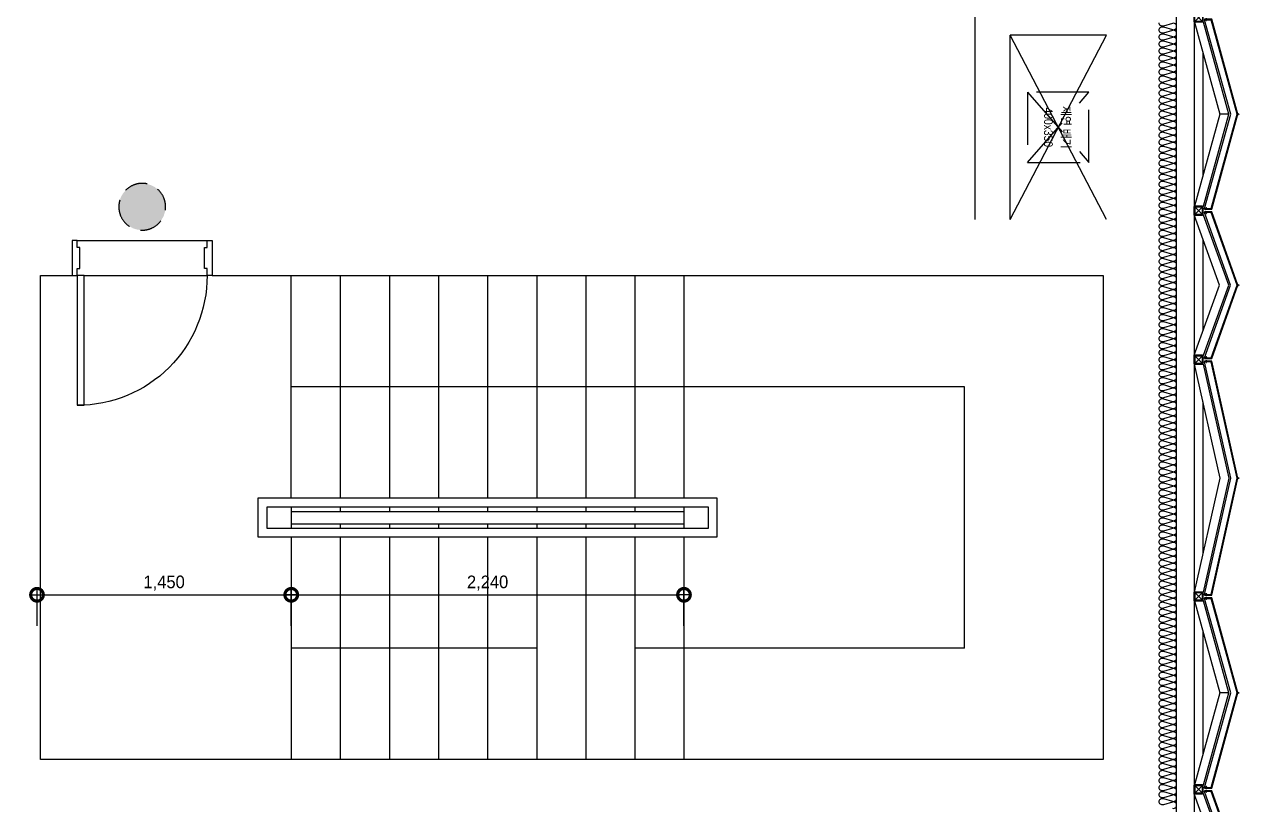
# Model space of a CAD drawing. Header units: millimetres. Extents: x 49154 to 181784, y 28275 to 149577.
# Drawn here: x 170881 to 177808, y 112268 to 116718 of the extents above; entities that cross this region are included whole.
import ezdxf
from ezdxf.enums import TextEntityAlignment as Align

# ---------------------------------------------------------------- set-up
doc = ezdxf.new("R2010")
doc.units = ezdxf.units.MM
doc.header["$LTSCALE"] = 300
for name, pattern in [('ghid', [3, 2, -1]), ('H1', [1.5, 1, -0.5]), ('HID', [2.8, 1.8, -1])]:
    doc.linetypes.add(name, pattern=pattern)
for name, color, linetype in [('6FIN', 6, 'Continuous'), ('A-CORE-STR', 9, 'Continuous'), ('A-CORE-난간', 8, 'Continuous'), ('A-DIM', 7, 'Continuous'), ('A-DOOR', 4, 'Continuous'), ('A-ETC-소방', 8, 'H1'), ('A-FIN', 6, 'Continuous'), ('A-OPEN-HID', 1, 'H1'), ('A-SYM', 7, 'Continuous'), ('A-WALL-D', 7, 'Continuous'), ('A-갑종방화문', 7, 'Continuous'), ('A-방화문표기', 6, 'ghid'), ('A-하지철물', 55, 'Continuous'), ('alucobond', 4, 'Continuous'), ('ISL', 251, 'Continuous'), ('mold', 4, 'Continuous'), ('SHEET', 6, 'Continuous')]:
    doc.layers.add(name, color=color, linetype=linetype)
doc.layers.add('NOPLOT-DIM', color=191, linetype='Continuous', plot=False)
doc.styles.add('Gdim', font='')
doc.styles.get('Gdim').set_extended_font_data('Dotum')
doc.dimstyles.new('Gdim30(INT)', dxfattribs={"dimscale": 24, "dimtxt": 3, "dimasz": 1, "dimexe": 1.5, "dimexo": 2, "dimgap": 1, "dimtad": 1, "dimdec": 0, "dimzin": 0, "dimdsep": 46, "dimlunit": 6, "dimtxsty": 'Gdim', "dimblk": 'ToneDOT', "dimcen": 1.5, "dimdle": 1.5, "dimclrd": 1, "dimclre": 1, "dimclrt": 256, "dimadec": 1, "dimazin": 0, "dimtfac": 1, "dimtdec": 0, "dimtix": 1, "dimtmove": 2, "dimatfit": 3, "dimldrblk": 'DOT', "dimfxl": 1, "dimtolj": 1, "dimtzin": 0, "dimlwd": -1, "dimlwe": -1, "dimarcsym": 0})

# ---------------------------------------------------------------- blocks, each defined once
blk = doc.blocks.new('EX-1100')
at = {"layer": '6FIN', "elevation": 0}
for points in [[(3.2, 204.1), (46.8, 204.1, 0.414214), (50, 207.3), (50, 250.9, 0.414214), (46.8, 254.1), (3.2, 254.1, 0.414214), (0, 250.9), (0, 207.3, 0.414214)], [(1146.8, 204.1), (1103.2, 204.1, -0.414214), (1100, 207.3), (1100, 250.9, -0.414214), (1103.2, 254.1), (1146.8, 254.1, -0.414214), (1150, 250.9), (1150, 207.3, -0.414214)]]:
    blk.add_lwpolyline(points, format="xyb", close=True, dxfattribs=at)
at = {"layer": 'A-하지철물'}
for p, q in [((1100, 254.1), (50, 254.1)), ((923.1, 204.1), (226.9, 204.1)), ((575, 55.9), (575, 107.8))]:
    blk.add_line(p, q, dxfattribs=at)
at = {"layer": 'A-하지철물', "elevation": 0}
blk.add_lwpolyline([(1100, 201.1), (1100, 253), (575, 107.8), (50, 253), (50, 201.1), (575, 55.9)], close=True, dxfattribs=at)
at = {"layer": 'A-하지철물'}
blk.add_circle((575, 4.1), 4.07, dxfattribs=at)
at = {"layer": 'alucobond', "color": 251, "linetype": 'HID', "ltscale": 10}
for p, q in [((30.2, 185.1), (41.5, 185.1)), ((31.5, 182.4), (31.5, 187.8)), ((31.5, 186.6), (39.5, 186.6)), ((31.5, 183.6), (39.5, 183.6)), ((32, 189.3), (32.5, 189.3)), ((32, 180.9), (32.5, 180.9)), ((32.5, 180.9), (32.5, 189.3)), ((38, 182.7), (38, 187.4)), ((39.5, 182.7), (39.5, 187.4)), ((1119.8, 185.1), (1108.5, 185.1)), ((1110.5, 182.7), (1110.5, 187.4)), ((1118.5, 186.6), (1110.5, 186.6)), ((1118.5, 183.6), (1110.5, 183.6)), ((1112, 182.7), (1112, 187.4)), ((1117.5, 180.9), (1117.5, 189.3)), ((1118, 189.3), (1117.5, 189.3)), ((1118, 180.9), (1117.5, 180.9)), ((1118.5, 182.4), (1118.5, 187.8))]:
    blk.add_line(p, q, dxfattribs=at)
at = {"layer": 'alucobond'}
for p, q in [((32.5, 195.1), (36.5, 195.1)), ((1117.5, 195.1), (1113.5, 195.1))]:
    blk.add_line(p, q, dxfattribs=at)
at = {"layer": 'alucobond', "color": 251, "linetype": 'HID', "ltscale": 10, "elevation": 0}
for points in [[(32, 189.3), (31.5, 187.8)], [(32, 180.9), (31.5, 182.4)], [(36.5, 194.5), (575, 45.6), (1113.5, 194.5)], [(1118, 189.3), (1118.5, 187.8)], [(1118, 180.9), (1118.5, 182.4)]]:
    blk.add_lwpolyline(points, dxfattribs=at)
at = {"layer": 'alucobond', "elevation": 0}
for points in [[(32.5, 195.1), (32.5, 154.1), (575, 4.1), (1117.5, 154.1), (1117.5, 195.1)], [(36.5, 195.1), (36.5, 157.1), (575, 8.2), (1113.5, 157.1), (1113.5, 195.1)], [(1113.5, 195.1), (1113.5, 157.2)]]:
    blk.add_lwpolyline(points, dxfattribs=at)
at = {"layer": 'alucobond', "color": 251, "linetype": 'HID', "ltscale": 10, "elevation": 0}
for points in [[(39.5, 186.6, -0.666667), (39.5, 183.6, -1.5)], [(1110.5, 186.6, 0.666667), (1110.5, 183.6, 1.5)]]:
    blk.add_lwpolyline(points, format="xyb", dxfattribs=at)
at = {"layer": 'alucobond', "color": 251, "linetype": 'HID', "ltscale": 10}
for centre, start, end in [((38.7, 187.4), 0, 180), ((38.7, 182.7), 180, 0), ((1111.3, 187.4), 0, 180), ((1111.3, 182.7), 180, 0)]:
    blk.add_arc(centre, 0.75, start, end, dxfattribs=at)
at = {"layer": 'mold', "color": 4, "elevation": 0}
for points in [[(25, 204.1), (25, 202.6)], [(1125, 204.1), (1125, 202.6)]]:
    blk.add_lwpolyline(points, dxfattribs=at)
at = {"layer": 'SHEET', "color": 8}
for p, q in [((46.8, 250.9), (3.2, 207.3)), ((3.2, 250.9), (46.8, 207.3)), ((1103.2, 250.9), (1146.8, 207.3)), ((1146.8, 250.9), (1103.2, 207.3))]:
    blk.add_line(p, q, dxfattribs=at)
at = {"layer": 'SHEET', "color": 8, "elevation": 0}
for points in [[(3.2, 207.3), (46.8, 207.3), (46.8, 250.9), (3.2, 250.9)], [(1146.8, 207.3), (1103.2, 207.3), (1103.2, 250.9), (1146.8, 250.9)]]:
    blk.add_lwpolyline(points, close=True, dxfattribs=at)
blk = doc.blocks.new('EX-850-1')
at = {"layer": '6FIN', "elevation": 0}
for points in [[(3.2, 204.1), (46.8, 204.1, 0.414214), (50, 207.3), (50, 250.9, 0.414214), (46.8, 254.1), (3.2, 254.1, 0.414214), (0, 250.9), (0, 207.3, 0.414214)], [(896.8, 204.1), (853.2, 204.1, -0.414214), (850, 207.3), (850, 250.9, -0.414214), (853.2, 254.1), (896.8, 254.1, -0.414214), (900, 250.9), (900, 207.3, -0.414214)]]:
    blk.add_lwpolyline(points, format="xyb", close=True, dxfattribs=at)
at = {"layer": 'A-하지철물'}
for p, q in [((850, 254.1), (50, 254.1)), ((710.9, 204.1), (189.1, 204.1))]:
    blk.add_line(p, q, dxfattribs=at)
at = {"layer": 'A-하지철물', "elevation": 0}
for points in [[(49.9, 254.1), (450, 110.3), (850.1, 254.1)], [(50, 204.1), (50, 200.9), (450, 57.2), (850, 200.9), (850, 204.1)]]:
    blk.add_lwpolyline(points, dxfattribs=at)
at = {"layer": 'A-하지철물'}
blk.add_circle((450, 4.1), 4.07, dxfattribs=at)
at = {"layer": 'alucobond', "color": 251, "linetype": 'HID', "ltscale": 10}
for p, q in [((30.2, 185.1), (41.5, 185.1)), ((31.5, 182.4), (31.5, 187.8)), ((31.5, 186.6), (39.5, 186.6)), ((31.5, 183.6), (39.5, 183.6)), ((32, 189.3), (32.5, 189.3)), ((32, 180.9), (32.5, 180.9)), ((32.5, 180.9), (32.5, 189.3)), ((38, 182.7), (38, 187.4)), ((39.5, 182.7), (39.5, 187.4)), ((869.8, 185.1), (858.5, 185.1)), ((860.5, 182.7), (860.5, 187.4)), ((868.5, 186.6), (860.5, 186.6)), ((868.5, 183.6), (860.5, 183.6)), ((862, 182.7), (862, 187.4)), ((867.5, 180.9), (867.5, 189.3)), ((868, 189.3), (867.5, 189.3)), ((868, 180.9), (867.5, 180.9)), ((868.5, 182.4), (868.5, 187.8))]:
    blk.add_line(p, q, dxfattribs=at)
at = {"layer": 'alucobond'}
for p, q in [((32.5, 195.1), (36.5, 195.1)), ((867.5, 195.1), (863.5, 195.1))]:
    blk.add_line(p, q, dxfattribs=at)
at = {"layer": 'alucobond', "color": 251, "linetype": 'HID', "ltscale": 10}
for points in [[(32, 189.3), (31.5, 187.8)], [(32, 180.9), (31.5, 182.4)], [(868, 189.3), (868.5, 187.8)], [(868, 180.9), (868.5, 182.4)]]:
    blk.add_lwpolyline(points, dxfattribs=at)
at = {"layer": 'alucobond', "elevation": 0}
for points in [[(32.5, 195.1), (32.5, 154.1), (450, 4.1), (867.5, 154.1), (867.5, 195.1)], [(36.5, 195.1), (36.5, 156.9), (450, 8.3), (863.5, 156.9), (863.5, 195.1)]]:
    blk.add_lwpolyline(points, dxfattribs=at)
at = {"layer": 'alucobond', "color": 251, "linetype": 'HID', "ltscale": 10, "elevation": 0}
blk.add_lwpolyline([(36.5, 195.1), (450, 46.6), (863.5, 195.1)], dxfattribs=at)
at = {"layer": 'alucobond', "color": 251, "linetype": 'HID', "ltscale": 10}
for points in [[(39.5, 186.6, -0.666667), (39.5, 183.6, -1.5)], [(860.5, 186.6, 0.666667), (860.5, 183.6, 1.5)]]:
    blk.add_lwpolyline(points, format="xyb", dxfattribs=at)
for centre, start, end in [((38.7, 187.4), 0, 180), ((38.7, 182.7), 180, 0), ((861.3, 187.4), 0, 180), ((861.3, 182.7), 180, 0)]:
    blk.add_arc(centre, 0.75, start, end, dxfattribs=at)
at = {"layer": 'mold', "color": 4}
for points in [[(25, 204.1), (25, 202.6)], [(875, 204.1), (875, 202.6)]]:
    blk.add_lwpolyline(points, dxfattribs=at)
at = {"layer": 'SHEET', "color": 8}
for p, q in [((46.8, 250.9), (3.2, 207.3)), ((3.2, 250.9), (46.8, 207.3)), ((853.2, 250.9), (896.8, 207.3)), ((896.8, 250.9), (853.2, 207.3))]:
    blk.add_line(p, q, dxfattribs=at)
at = {"layer": 'SHEET', "color": 8, "elevation": 0}
for points in [[(3.2, 207.3), (46.8, 207.3), (46.8, 250.9), (3.2, 250.9)], [(896.8, 207.3), (853.2, 207.3), (853.2, 250.9), (896.8, 250.9)]]:
    blk.add_lwpolyline(points, close=True, dxfattribs=at)
blk = doc.blocks.new('EX-1350')
at = {"layer": '6FIN', "elevation": 0}
for points in [[(3.2, 204.1), (46.8, 204.1, 0.414214), (50, 207.3), (50, 250.9, 0.414214), (46.8, 254.1), (3.2, 254.1, 0.414214), (0, 250.9), (0, 207.3, 0.414214)], [(1396.8, 204.1), (1353.2, 204.1, -0.414214), (1350, 207.3), (1350, 250.9, -0.414214), (1353.2, 254.1), (1396.8, 254.1, -0.414214), (1400, 250.9), (1400, 207.3, -0.414214)]]:
    blk.add_lwpolyline(points, format="xyb", close=True, dxfattribs=at)
at = {"layer": 'A-하지철물'}
for p, q in [((1350, 254.1), (50, 254.1)), ((1133.9, 204.1), (266.1, 204.1))]:
    blk.add_line(p, q, dxfattribs=at)
at = {"layer": 'A-하지철물', "elevation": 0}
for points in [[(49.7, 252.7), (700, 106.6), (1350.3, 252.7)], [(50, 254.1), (50, 201.4), (700, 55.3), (1350, 201.4), (1350, 254.1)]]:
    blk.add_lwpolyline(points, dxfattribs=at)
at = {"layer": 'A-하지철물'}
blk.add_circle((700, 4.1), 4.07, dxfattribs=at)
at = {"layer": 'alucobond', "color": 251, "linetype": 'HID', "ltscale": 10}
for p, q in [((30.2, 185.1), (41.5, 185.1)), ((31.5, 182.4), (31.5, 187.8)), ((31.5, 186.6), (39.5, 186.6)), ((31.5, 183.6), (39.5, 183.6)), ((32, 189.3), (32.5, 189.3)), ((32, 180.9), (32.5, 180.9)), ((32.5, 180.9), (32.5, 189.3)), ((38, 182.7), (38, 187.4)), ((39.5, 182.7), (39.5, 187.4)), ((1369.8, 185.1), (1358.5, 185.1)), ((1360.5, 182.7), (1360.5, 187.4)), ((1368.5, 186.6), (1360.5, 186.6)), ((1368.5, 183.6), (1360.5, 183.6)), ((1362, 182.7), (1362, 187.4)), ((1367.5, 180.9), (1367.5, 189.3)), ((1368, 189.3), (1367.5, 189.3)), ((1368, 180.9), (1367.5, 180.9)), ((1368.5, 182.4), (1368.5, 187.8))]:
    blk.add_line(p, q, dxfattribs=at)
at = {"layer": 'alucobond'}
for p, q in [((32.5, 195.1), (36.5, 195.1)), ((1367.5, 195.1), (1363.5, 195.1))]:
    blk.add_line(p, q, dxfattribs=at)
at = {"layer": 'alucobond', "color": 251, "linetype": 'HID', "ltscale": 10, "elevation": 0}
for points in [[(32, 189.3), (31.5, 187.8)], [(32, 180.9), (31.5, 182.4)], [(36.5, 194.2), (700, 45.1), (1363.5, 194.2)], [(1368, 189.3), (1368.5, 187.8)], [(1368, 180.9), (1368.5, 182.4)]]:
    blk.add_lwpolyline(points, dxfattribs=at)
at = {"layer": 'alucobond', "elevation": 0}
for points in [[(32.5, 195.1), (32.5, 154.1), (700, 4.1), (1367.5, 154.1), (1367.5, 195.1)], [(36.5, 195.1), (36.5, 157.3), (700, 8.2), (1363.5, 157.3), (1363.5, 195.1)]]:
    blk.add_lwpolyline(points, dxfattribs=at)
at = {"layer": 'alucobond', "color": 251, "linetype": 'HID', "ltscale": 10, "elevation": 0}
for points in [[(39.5, 186.6, -0.666667), (39.5, 183.6, -1.5)], [(1360.5, 186.6, 0.666667), (1360.5, 183.6, 1.5)]]:
    blk.add_lwpolyline(points, format="xyb", dxfattribs=at)
at = {"layer": 'alucobond', "color": 251, "linetype": 'HID', "ltscale": 10}
for centre, start, end in [((38.7, 187.4), 0, 180), ((38.7, 182.7), 180, 0), ((1361.3, 187.4), 0, 180), ((1361.3, 182.7), 180, 0)]:
    blk.add_arc(centre, 0.75, start, end, dxfattribs=at)
at = {"layer": 'mold', "color": 4, "elevation": 0}
for points in [[(25, 204.1), (25, 202.6)], [(1375, 204.1), (1375, 202.6)]]:
    blk.add_lwpolyline(points, dxfattribs=at)
at = {"layer": 'SHEET', "color": 8}
for p, q in [((46.8, 250.9), (3.2, 207.3)), ((3.2, 250.9), (46.8, 207.3)), ((1353.2, 250.9), (1396.8, 207.3)), ((1396.8, 250.9), (1353.2, 207.3))]:
    blk.add_line(p, q, dxfattribs=at)
at = {"layer": 'SHEET', "color": 8, "elevation": 0}
for points in [[(3.2, 207.3), (46.8, 207.3), (46.8, 250.9), (3.2, 250.9)], [(1396.8, 207.3), (1353.2, 207.3), (1353.2, 250.9), (1396.8, 250.9)]]:
    blk.add_lwpolyline(points, close=True, dxfattribs=at)
blk = doc.blocks.new('ToneDOT')
at = {"layer": 'A-DIM', "color": 1, "linetype": 'ByBlock'}
blk.add_line((1.5, 0), (-1.5, 0), dxfattribs=at)
at = {"layer": 'A-DIM', "color": 1, "linetype": 'ByBlock', "const_width": 3}
blk.add_lwpolyline([(0.375, 0, 1), (-0.375, 0, 1)], format="xyb", close=True, dxfattribs=at)
blk = doc.blocks.new('*D178')
at = {"layer": 'Defpoints', "color": 0, "transparency": 16777216}
for p in [(172403.6, 113464.4), (170953.6, 113240), (172403.6, 113240)]:
    blk.add_point(p, dxfattribs=at)
at = {"layer": 'NOPLOT-DIM', "color": 1, "transparency": 16777216}
for p, q in [((170953.6, 113288), (170953.6, 113500.4)), ((170977.6, 113464.4), (172379.6, 113464.4)), ((172403.6, 113288), (172403.6, 113500.4))]:
    blk.add_line(p, q, dxfattribs=at)
at = {"layer": 'NOPLOT-DIM', "color": 1, "transparency": 16777216, "xscale": 24, "yscale": 24, "zscale": 24, "rotation": 180}
blk.add_blockref('ToneDOT', (170953.6, 113464.4), dxfattribs=at)
at = {"layer": 'NOPLOT-DIM', "color": 1, "transparency": 16777216, "xscale": 24, "yscale": 24, "zscale": 24}
blk.add_blockref('ToneDOT', (172403.6, 113464.4), dxfattribs=at)
at = {"layer": 'NOPLOT-DIM', "transparency": 16777216, "insert": (171678.6, 113531.4), "char_height": 72, "attachment_point": 5, "style": 'Gdim'}
blk.add_mtext('\\A1;1,450', dxfattribs=at)
blk = doc.blocks.new('_Dot')
at = {"color": 0, "linetype": 'ByBlock', "lineweight": -2}
blk.add_line((-0.5, 0), (-1, 0), dxfattribs=at)
at = {"color": 0, "linetype": 'ByBlock', "const_width": 0.5}
blk.add_lwpolyline([(-0.25, 0, 1), (0.25, 0, 1)], format="xyb", close=True, dxfattribs=at)
blk = doc.blocks.new('*D175')
at = {"layer": 'Defpoints', "color": 0, "transparency": 16777216}
for p in [(174643.6, 113464.4), (172403.6, 113240), (174643.6, 113240)]:
    blk.add_point(p, dxfattribs=at)
at = {"layer": 'NOPLOT-DIM', "color": 1, "transparency": 16777216}
for p, q in [((172403.6, 113288), (172403.6, 113500.4)), ((172427.6, 113464.4), (174619.6, 113464.4)), ((174643.6, 113288), (174643.6, 113500.4))]:
    blk.add_line(p, q, dxfattribs=at)
at = {"layer": 'NOPLOT-DIM', "color": 1, "transparency": 16777216, "xscale": 24, "yscale": 24, "zscale": 24, "rotation": 180}
blk.add_blockref('ToneDOT', (172403.6, 113464.4), dxfattribs=at)
at = {"layer": 'NOPLOT-DIM', "color": 1, "transparency": 16777216, "xscale": 24, "yscale": 24, "zscale": 24}
blk.add_blockref('ToneDOT', (174643.6, 113464.4), dxfattribs=at)
at = {"layer": 'NOPLOT-DIM', "transparency": 16777216, "insert": (173523.6, 113531.4), "char_height": 72, "attachment_point": 5, "style": 'Gdim'}
blk.add_mtext('\\A1;2,240', dxfattribs=at)
blk = doc.blocks.new('A$C576E180F--')
at = {"layer": 'A-DOOR', "color": 8}
for p, q in [((774.5, 734.5), (1474.5, 734.5)), ((734.5, 534.5), (1474.5, 534.5))]:
    blk.add_line(p, q, dxfattribs=at)
at = {"layer": 'A-DOOR'}
for points in [[(734.5, 734.5), (734.5, 1474.5), (774.5, 1474.5), (774.5, 734.5)], [(704.5, 734.5), (734.5, 734.5), (734.5, 694.5), (749.5, 694.5), (749.5, 574.5), (734.5, 574.5), (734.5, 534.5), (704.5, 534.5)], [(1504.5, 734.5), (1474.5, 734.5), (1474.5, 694.5), (1459.5, 694.5), (1459.5, 574.5), (1474.5, 574.5), (1474.5, 534.5), (1504.5, 534.5)]]:
    blk.add_lwpolyline(points, close=True, dxfattribs=at)
at = {"layer": 'A-DOOR', "color": 1}
blk.add_arc((737.3, 737.3), 737.3, 359.78762, 90.21238, dxfattribs=at)
blk = doc.blocks.new('SYM-갑종방화문')
at = {"layer": 'A-방화문표기'}
blk.add_hatch(color=251, dxfattribs=at).paths.add_polyline_path([(-600, 0, 1), (600, 0, 1)])
at = {"layer": 'A-방화문표기', "color": 251}
blk.add_circle((0, 0), 600, dxfattribs=at)
blk = doc.blocks.new('A$C1B410CB1')
at = {"layer": 'A-갑종방화문', "xscale": 0.1666666666666667, "yscale": 0.1666666666666667, "zscale": 0.1666666666666667}
blk.add_blockref('SYM-갑종방화문', (100, 100), dxfattribs=at)
blk = doc.blocks.new('제연배기 400X350')
for p, q in [((200, -175), (-200, 175)), ((-200, -175), (200, 175))]:
    blk.add_line(p, q)
blk.add_lwpolyline([(200, 175), (-200, 175), (-200, -175), (200, -175)], close=True)
at = {"style": 'Gdim', "width": 0.9}
for s, p in [('제연 배기', (0, 43.7)), ('400x350', (0, -56.4))]:
    blk.add_text(s, height=50, dxfattribs=at).set_placement(p, align=Align.MIDDLE_CENTER)

msp = doc.modelspace()

# ---------------------------------------------------------------- linework, layer by layer
at = {"layer": 'A-CORE-STR'}
for p, q in [((172403.6, 114015), (172403.6, 115285)), ((172683.6, 115285), (172683.6, 114015)), ((172963.6, 115285), (172963.6, 114015)), ((173243.6, 115285), (173243.6, 114015)), ((173523.6, 115285), (173523.6, 114015)), ((173803.6, 115285), (173803.6, 114015)), ((174083.6, 115285), (174083.6, 114015)), ((174363.6, 115285), (174363.6, 114015)), ((174643.6, 115285), (174643.6, 114015)), ((172403.6, 113965), (172403.6, 113845)), ((172683.6, 113965), (172683.6, 113940)), ((172963.6, 113965), (172963.6, 113940)), ((173243.6, 113965), (173243.6, 113940)), ((173523.6, 113965), (173523.6, 113940)), ((173803.6, 113965), (173803.6, 113940)), ((174083.6, 113965), (174083.6, 113940)), ((174363.6, 113965), (174363.6, 113940)), ((174643.6, 113965), (174643.6, 113845)), ((174643.6, 113965), (174643.6, 113940)), ((174643.6, 113965), (174643.6, 113940)), ((172403.6, 113940), (174643.6, 113940)), ((172403.6, 113870), (174643.6, 113870)), ((172683.6, 113870), (172683.6, 113845)), ((172963.6, 113870), (172963.6, 113845)), ((173243.6, 113870), (173243.6, 113845)), ((173523.6, 113870), (173523.6, 113845)), ((173803.6, 113870), (173803.6, 113845)), ((174083.6, 113870), (174083.6, 113845)), ((174363.6, 113870), (174363.6, 113845)), ((174643.6, 113870), (174643.6, 113845)), ((174643.6, 113870), (174643.6, 113845)), ((172403.6, 113795), (172403.6, 112525)), ((172683.6, 113795), (172683.6, 112525)), ((172963.6, 113795), (172963.6, 112525)), ((173243.6, 113795), (173243.6, 112525)), ((173523.6, 113795), (173523.6, 112525)), ((173803.6, 113795), (173803.6, 112525)), ((174083.6, 113795), (174083.6, 112525)), ((174363.6, 113795), (174363.6, 112525)), ((174643.6, 113795), (174643.6, 112525))]:
    msp.add_line(p, q, dxfattribs=at)
at = {"layer": 'A-CORE-난간', "elevation": 0}
for points in [[(174833.6, 114015), (172213.6, 114015), (172213.6, 113795), (174833.6, 113795)], [(174783.6, 113965), (172263.6, 113965), (172263.6, 113845), (174783.6, 113845)]]:
    msp.add_lwpolyline(points, close=True, dxfattribs=at)
at = {"layer": 'A-FIN', "elevation": 0}
msp.add_lwpolyline([(171953.6, 115285), (177033.6, 115285), (177033.6, 112525), (170973.6, 112525), (170973.6, 115285), (171153.6, 115285)], dxfattribs=at)
at = {"layer": 'A-OPEN-HID', "linetype": 'Continuous'}
for p, q in [((177053.6, 115605), (176503.6, 116655)), ((176503.6, 115605), (177053.6, 116655))]:
    msp.add_line(p, q, dxfattribs=at)
at = {"layer": 'A-SYM'}
for p, q in [((176243.6, 114650), (172403.6, 114650)), ((176243.6, 113160), (176243.6, 114650)), ((173803.6, 113160), (172403.6, 113160)), ((176243.6, 113160), (174363.6, 113160))]:
    msp.add_line(p, q, dxfattribs=at)
at = {"layer": 'A-WALL-D'}
for p, q in [((176303.6, 115605), (176303.6, 118605)), ((177053.6, 116655), (176503.6, 116655)), ((176503.6, 115605), (176503.6, 116655))]:
    msp.add_line(p, q, dxfattribs=at)
at = {"layer": 'ISL', "elevation": 0}
msp.add_lwpolyline([(166583.6, 107105), (177453.6, 107105), (177453.6, 135425)], dxfattribs=at)
msp.add_lwpolyline([(177429.3, 112247.4, 1.372593), (177429.3, 112282.7), (177377.8, 112267.4, -0.509267), (177353.6, 112285, -0.509267), (177377.8, 112302.7), (177429.3, 112287.4, 1.372593), (177429.3, 112322.7), (177377.8, 112307.4, -0.509267), (177353.6, 112325, -0.509267), (177377.8, 112342.7), (177429.3, 112327.4, 1.372593), (177429.3, 112362.7), (177377.8, 112347.4, -0.509267), (177353.6, 112365, -0.509267), (177377.8, 112382.7), (177429.3, 112367.4, 1.372593), (177429.3, 112402.7), (177377.8, 112387.4, -0.509267), (177353.6, 112405, -0.509267), (177377.8, 112422.7), (177429.3, 112407.4, 1.372593), (177429.3, 112442.7), (177377.8, 112427.4, -0.509267), (177353.6, 112445, -0.509267), (177377.8, 112462.7), (177429.3, 112447.4, 1.372593), (177429.3, 112482.7), (177377.8, 112467.4, -0.509267), (177353.6, 112485, -0.509267), (177377.8, 112502.7), (177429.3, 112487.4, 1.372593), (177429.3, 112522.7), (177377.8, 112507.4, -0.509267), (177353.6, 112525, -0.509267), (177377.8, 112542.7), (177429.3, 112527.4, 1.372593), (177429.3, 112562.7), (177377.8, 112547.4, -0.509267), (177353.6, 112565, -0.509267), (177377.8, 112582.7), (177429.3, 112567.4, 1.372593), (177429.3, 112602.7), (177377.8, 112587.4, -0.509267), (177353.6, 112605, -0.509267), (177377.8, 112622.7), (177429.3, 112607.4, 1.372593), (177429.3, 112642.7), (177377.8, 112627.4, -0.509267), (177353.6, 112645, -0.509267), (177377.8, 112662.7), (177429.3, 112647.4, 1.372593), (177429.3, 112682.7), (177377.8, 112667.4, -0.509267), (177353.6, 112685, -0.509267), (177377.8, 112702.7), (177429.3, 112687.4, 1.372593), (177429.3, 112722.7), (177377.8, 112707.4, -0.509267), (177353.6, 112725, -0.509267), (177377.8, 112742.7), (177429.3, 112727.4, 1.372593), (177429.3, 112762.7), (177377.8, 112747.4, -0.509267), (177353.6, 112765, -0.509267), (177377.8, 112782.7), (177429.3, 112767.4, 1.372593), (177429.3, 112802.7), (177377.8, 112787.4, -0.509267), (177353.6, 112805, -0.509267), (177377.8, 112822.7), (177429.3, 112807.4, 1.372593), (177429.3, 112842.7), (177377.8, 112827.4, -0.509267), (177353.6, 112845, -0.509267), (177377.8, 112862.7), (177429.3, 112847.4, 1.372593), (177429.3, 112882.7), (177377.8, 112867.4, -0.509267), (177353.6, 112885, -0.509267), (177377.8, 112902.7), (177429.3, 112887.4, 1.372593), (177429.3, 112922.7), (177377.8, 112907.4, -0.509267), (177353.6, 112925, -0.509267), (177377.8, 112942.7), (177429.3, 112927.4, 1.372593), (177429.3, 112962.7), (177377.8, 112947.4, -0.509267), (177353.6, 112965, -0.509267), (177377.8, 112982.7), (177429.3, 112967.4, 1.372593), (177429.3, 113002.7), (177377.8, 112987.4, -0.509267), (177353.6, 113005, -0.509267), (177377.8, 113022.7), (177429.3, 113007.4, 1.372593), (177429.3, 113042.7), (177377.8, 113027.4, -0.509267), (177353.6, 113045, -0.509267), (177377.8, 113062.7), (177429.3, 113047.4, 1.372593), (177429.3, 113082.7), (177377.8, 113067.4, -0.509267), (177353.6, 113085, -0.509267), (177377.8, 113102.7), (177429.3, 113087.4, 1.372593), (177429.3, 113122.7), (177377.8, 113107.4, -0.509267), (177353.6, 113125, -0.509267), (177377.8, 113142.7), (177429.3, 113127.4, 1.372593), (177429.3, 113162.7), (177377.8, 113147.4, -0.509267), (177353.6, 113165, -0.509267), (177377.8, 113182.7), (177429.3, 113167.4, 1.372593), (177429.3, 113202.7), (177377.8, 113187.4, -0.509267), (177353.6, 113205, -0.509267), (177377.8, 113222.7), (177429.3, 113207.4, 1.372593), (177429.3, 113242.7), (177377.8, 113227.4, -0.509267), (177353.6, 113245, -0.509267), (177377.8, 113262.7), (177429.3, 113247.4, 1.372593), (177429.3, 113282.7), (177377.8, 113267.4, -0.509267), (177353.6, 113285, -0.509267), (177377.8, 113302.7), (177429.3, 113287.4, 1.372593), (177429.3, 113322.7), (177377.8, 113307.4, -0.509267), (177353.6, 113325, -0.509267), (177377.8, 113342.7), (177429.3, 113327.4, 1.372593), (177429.3, 113362.7), (177377.8, 113347.4, -0.509267), (177353.6, 113365, -0.509267), (177377.8, 113382.7), (177429.3, 113367.4, 1.372593), (177429.3, 113402.7), (177377.8, 113387.4, -0.509267), (177353.6, 113405, -0.509267), (177377.8, 113422.7), (177429.3, 113407.4, 1.372593), (177429.3, 113442.7), (177377.8, 113427.4, -0.509267), (177353.6, 113445, -0.509267), (177377.8, 113462.7), (177429.3, 113447.4, 1.372593), (177429.3, 113482.7), (177377.8, 113467.4, -0.509267), (177353.6, 113485, -0.509267), (177377.8, 113502.7), (177429.3, 113487.4, 1.372593), (177429.3, 113522.7), (177377.8, 113507.4, -0.509267), (177353.6, 113525, -0.509267), (177377.8, 113542.7), (177429.3, 113527.4, 1.372593), (177429.3, 113562.7), (177377.8, 113547.4, -0.509267), (177353.6, 113565, -0.509267), (177377.8, 113582.7), (177429.3, 113567.4, 1.372593), (177429.3, 113602.7), (177377.8, 113587.4, -0.509267), (177353.6, 113605, -0.509267), (177377.8, 113622.7), (177429.3, 113607.4, 1.372593), (177429.3, 113642.7), (177377.8, 113627.4, -0.509267), (177353.6, 113645, -0.509267), (177377.8, 113662.7), (177429.3, 113647.4, 1.372593), (177429.3, 113682.7), (177377.8, 113667.4, -0.509267), (177353.6, 113685, -0.509267), (177377.8, 113702.7), (177429.3, 113687.4, 1.372593), (177429.3, 113722.7), (177377.8, 113707.4, -0.509267), (177353.6, 113725, -0.509267), (177377.8, 113742.7), (177429.3, 113727.4, 1.372593), (177429.3, 113762.7), (177377.8, 113747.4, -0.509267), (177353.6, 113765, -0.509267), (177377.8, 113782.7), (177429.3, 113767.4, 1.372593), (177429.3, 113802.7), (177377.8, 113787.4, -0.509267), (177353.6, 113805, -0.509267), (177377.8, 113822.7), (177429.3, 113807.4, 1.372593), (177429.3, 113842.7), (177377.8, 113827.4, -0.509267), (177353.6, 113845, -0.509267), (177377.8, 113862.7), (177429.3, 113847.4, 1.372593), (177429.3, 113882.7), (177377.8, 113867.4, -0.509267), (177353.6, 113885, -0.509267), (177377.8, 113902.7), (177429.3, 113887.4, 1.372593), (177429.3, 113922.7), (177377.8, 113907.4, -0.509267), (177353.6, 113925, -0.509267), (177377.8, 113942.7), (177429.3, 113927.4, 1.372593), (177429.3, 113962.7), (177377.8, 113947.4, -0.509267), (177353.6, 113965, -0.509267), (177377.8, 113982.7), (177429.3, 113967.4, 1.372593), (177429.3, 114002.7), (177377.8, 113987.4, -0.509267), (177353.6, 114005, -0.509267), (177377.8, 114022.7), (177429.3, 114007.4, 1.372593), (177429.3, 114042.7), (177377.8, 114027.4, -0.509267), (177353.6, 114045, -0.509267), (177377.8, 114062.7), (177429.3, 114047.4, 1.372593), (177429.3, 114082.7), (177377.8, 114067.4, -0.509267), (177353.6, 114085, -0.509267), (177377.8, 114102.7), (177429.3, 114087.4, 1.372593), (177429.3, 114122.7), (177377.8, 114107.4, -0.509267), (177353.6, 114125, -0.509267), (177377.8, 114142.7), (177429.3, 114127.4, 1.372593), (177429.3, 114162.7), (177377.8, 114147.4, -0.509267), (177353.6, 114165, -0.509267), (177377.8, 114182.7), (177429.3, 114167.4, 1.372593), (177429.3, 114202.7), (177377.8, 114187.4, -0.509267), (177353.6, 114205, -0.509267), (177377.8, 114222.7), (177429.3, 114207.4, 1.372593), (177429.3, 114242.7), (177377.8, 114227.4, -0.509267), (177353.6, 114245, -0.509267), (177377.8, 114262.7), (177429.3, 114247.4, 1.372593), (177429.3, 114282.7), (177377.8, 114267.4, -0.509267), (177353.6, 114285, -0.509267), (177377.8, 114302.7), (177429.3, 114287.4, 1.372593), (177429.3, 114322.7), (177377.8, 114307.4, -0.509267), (177353.6, 114325, -0.509267), (177377.8, 114342.7), (177429.3, 114327.4, 1.372593), (177429.3, 114362.7), (177377.8, 114347.4, -0.509267), (177353.6, 114365, -0.509267), (177377.8, 114382.7), (177429.3, 114367.4, 1.372593), (177429.3, 114402.7), (177377.8, 114387.4, -0.509267), (177353.6, 114405, -0.509267), (177377.8, 114422.7), (177429.3, 114407.4, 1.372593), (177429.3, 114442.7), (177377.8, 114427.4, -0.509267), (177353.6, 114445, -0.509267), (177377.8, 114462.7), (177429.3, 114447.4, 1.372593), (177429.3, 114482.7), (177377.8, 114467.4, -0.509267), (177353.6, 114485, -0.509267), (177377.8, 114502.7), (177429.3, 114487.4, 1.372593), (177429.3, 114522.7), (177377.8, 114507.4, -0.509267), (177353.6, 114525, -0.509267), (177377.8, 114542.7), (177429.3, 114527.4, 1.372593), (177429.3, 114562.7), (177377.8, 114547.4, -0.509267), (177353.6, 114565, -0.509267), (177377.8, 114582.7), (177429.3, 114567.4, 1.372593), (177429.3, 114602.7), (177377.8, 114587.4, -0.509267), (177353.6, 114605, -0.509267), (177377.8, 114622.7), (177429.3, 114607.4, 1.372593), (177429.3, 114642.7), (177377.8, 114627.4, -0.509267), (177353.6, 114645, -0.509267), (177377.8, 114662.7), (177429.3, 114647.4, 1.372593), (177429.3, 114682.7), (177377.8, 114667.4, -0.509267), (177353.6, 114685, -0.509267), (177377.8, 114702.7), (177429.3, 114687.4, 1.372593), (177429.3, 114722.7), (177377.8, 114707.4, -0.509267), (177353.6, 114725, -0.509267), (177377.8, 114742.7), (177429.3, 114727.4, 1.372593), (177429.3, 114762.7), (177377.8, 114747.4, -0.509267), (177353.6, 114765, -0.509267), (177377.8, 114782.7), (177429.3, 114767.4, 1.372593), (177429.3, 114802.7), (177377.8, 114787.4, -0.509267), (177353.6, 114805, -0.509267), (177377.8, 114822.7), (177429.3, 114807.4, 1.372593), (177429.3, 114842.7), (177377.8, 114827.4, -0.509267), (177353.6, 114845, -0.509267), (177377.8, 114862.7), (177429.3, 114847.4, 1.372593), (177429.3, 114882.7), (177377.8, 114867.4, -0.509267), (177353.6, 114885, -0.509267), (177377.8, 114902.7), (177429.3, 114887.4, 1.372593), (177429.3, 114922.7), (177377.8, 114907.4, -0.509267), (177353.6, 114925, -0.509267), (177377.8, 114942.7), (177429.3, 114927.4, 1.372593), (177429.3, 114962.7), (177377.8, 114947.4, -0.509267), (177353.6, 114965, -0.509267), (177377.8, 114982.7), (177429.3, 114967.4, 1.372593), (177429.3, 115002.7), (177377.8, 114987.4, -0.509267), (177353.6, 115005, -0.509267), (177377.8, 115022.7), (177429.3, 115007.4, 1.372593), (177429.3, 115042.7), (177377.8, 115027.4, -0.509267), (177353.6, 115045, -0.509267), (177377.8, 115062.7), (177429.3, 115047.4, 1.372593), (177429.3, 115082.7), (177377.8, 115067.4, -0.509267), (177353.6, 115085, -0.509267), (177377.8, 115102.7), (177429.3, 115087.4, 1.372593), (177429.3, 115122.7), (177377.8, 115107.4, -0.509267), (177353.6, 115125, -0.509267), (177377.8, 115142.7), (177429.3, 115127.4, 1.372593), (177429.3, 115162.7), (177377.8, 115147.4, -0.509267), (177353.6, 115165, -0.509267), (177377.8, 115182.7), (177429.3, 115167.4, 1.372593), (177429.3, 115202.7), (177377.8, 115187.4, -0.509267), (177353.6, 115205, -0.509267), (177377.8, 115222.7), (177429.3, 115207.4, 1.372593), (177429.3, 115242.7), (177377.8, 115227.4, -0.509267), (177353.6, 115245, -0.509267), (177377.8, 115262.7), (177429.3, 115247.4, 1.372593), (177429.3, 115282.7), (177377.8, 115267.4, -0.509267), (177353.6, 115285, -0.509267), (177377.8, 115302.7), (177429.3, 115287.4, 1.372593), (177429.3, 115322.7), (177377.8, 115307.4, -0.509267), (177353.6, 115325, -0.509267), (177377.8, 115342.7), (177429.3, 115327.4, 1.372593), (177429.3, 115362.7), (177377.8, 115347.4, -0.509267), (177353.6, 115365, -0.509267), (177377.8, 115382.7), (177429.3, 115367.4, 1.372593), (177429.3, 115402.7), (177377.8, 115387.4, -0.509267), (177353.6, 115405, -0.509267), (177377.8, 115422.7), (177429.3, 115407.4, 1.372593), (177429.3, 115442.7), (177377.8, 115427.4, -0.509267), (177353.6, 115445, -0.509267), (177377.8, 115462.7), (177429.3, 115447.4, 1.372593), (177429.3, 115482.7), (177377.8, 115467.4, -0.509267), (177353.6, 115485, -0.509267), (177377.8, 115502.7), (177429.3, 115487.4, 1.372593), (177429.3, 115522.7), (177377.8, 115507.4, -0.509267), (177353.6, 115525, -0.509267), (177377.8, 115542.7), (177429.3, 115527.4, 1.372593), (177429.3, 115562.7), (177377.8, 115547.4, -0.509267), (177353.6, 115565, -0.509267), (177377.8, 115582.7), (177429.3, 115567.4, 1.372593), (177429.3, 115602.7), (177377.8, 115587.4, -0.509267), (177353.6, 115605, -0.509267), (177377.8, 115622.7), (177429.3, 115607.4, 1.372593), (177429.3, 115642.7), (177377.8, 115627.4, -0.509267), (177353.6, 115645, -0.509267), (177377.8, 115662.7), (177429.3, 115647.4, 1.372593), (177429.3, 115682.7), (177377.8, 115667.4, -0.509267), (177353.6, 115685, -0.509267), (177377.8, 115702.7), (177429.3, 115687.4, 1.372593), (177429.3, 115722.7), (177377.8, 115707.4, -0.509267), (177353.6, 115725, -0.509267), (177377.8, 115742.7), (177429.3, 115727.4, 1.372593), (177429.3, 115762.7), (177377.8, 115747.4, -0.509267), (177353.6, 115765, -0.509267), (177377.8, 115782.7), (177429.3, 115767.4, 1.372593), (177429.3, 115802.7), (177377.8, 115787.4, -0.509267), (177353.6, 115805, -0.509267), (177377.8, 115822.7), (177429.3, 115807.4, 1.372593), (177429.3, 115842.7), (177377.8, 115827.4, -0.509267), (177353.6, 115845, -0.509267), (177377.8, 115862.7), (177429.3, 115847.4, 1.372593), (177429.3, 115882.7), (177377.8, 115867.4, -0.509267), (177353.6, 115885, -0.509267), (177377.8, 115902.7), (177429.3, 115887.4, 1.372593), (177429.3, 115922.7), (177377.8, 115907.4, -0.509267), (177353.6, 115925, -0.509267), (177377.8, 115942.7), (177429.3, 115927.4, 1.372593), (177429.3, 115962.7), (177377.8, 115947.4, -0.509267), (177353.6, 115965, -0.509267), (177377.8, 115982.7), (177429.3, 115967.4, 1.372593), (177429.3, 116002.7), (177377.8, 115987.4, -0.509267), (177353.6, 116005, -0.509267), (177377.8, 116022.7), (177429.3, 116007.4, 1.372593), (177429.3, 116042.7), (177377.8, 116027.4, -0.509267), (177353.6, 116045, -0.509267), (177377.8, 116062.7), (177429.3, 116047.4, 1.372593), (177429.3, 116082.7), (177377.8, 116067.4, -0.509267), (177353.6, 116085, -0.509267), (177377.8, 116102.7), (177429.3, 116087.4, 1.372593), (177429.3, 116122.7), (177377.8, 116107.4, -0.509267), (177353.6, 116125, -0.509267), (177377.8, 116142.7), (177429.3, 116127.4, 1.372593), (177429.3, 116162.7), (177377.8, 116147.4, -0.509267), (177353.6, 116165, -0.509267), (177377.8, 116182.7), (177429.3, 116167.4, 1.372593), (177429.3, 116202.7), (177377.8, 116187.4, -0.509267), (177353.6, 116205, -0.509267), (177377.8, 116222.7), (177429.3, 116207.4, 1.372593), (177429.3, 116242.7), (177377.8, 116227.4, -0.509267), (177353.6, 116245, -0.509267), (177377.8, 116262.7), (177429.3, 116247.4, 1.372593), (177429.3, 116282.7), (177377.8, 116267.4, -0.509267), (177353.6, 116285, -0.509267), (177377.8, 116302.7), (177429.3, 116287.4, 1.372593), (177429.3, 116322.7), (177377.8, 116307.4, -0.509267), (177353.6, 116325, -0.509267), (177377.8, 116342.7), (177429.3, 116327.4, 1.372593), (177429.3, 116362.7), (177377.8, 116347.4, -0.509267), (177353.6, 116365, -0.509267), (177377.8, 116382.7), (177429.3, 116367.4, 1.372593), (177429.3, 116402.7), (177377.8, 116387.4, -0.509267), (177353.6, 116405, -0.509267), (177377.8, 116422.7), (177429.3, 116407.4, 1.372593), (177429.3, 116442.7), (177377.8, 116427.4, -0.509267), (177353.6, 116445, -0.509267), (177377.8, 116462.7), (177429.3, 116447.4, 1.372593), (177429.3, 116482.7), (177377.8, 116467.4, -0.509267), (177353.6, 116485, -0.509267), (177377.8, 116502.7), (177429.3, 116487.4, 1.372593), (177429.3, 116522.7), (177377.8, 116507.4, -0.509267), (177353.6, 116525, -0.509267), (177377.8, 116542.7), (177429.3, 116527.4, 1.372593), (177429.3, 116562.7), (177377.8, 116547.4, -0.509267), (177353.6, 116565, -0.509267), (177377.8, 116582.7), (177429.3, 116567.4, 1.372593), (177429.3, 116602.7), (177377.8, 116587.4, -0.509267), (177353.6, 116605, -0.509267), (177377.8, 116622.7), (177429.3, 116607.4, 1.372593), (177429.3, 116642.7), (177377.8, 116627.4, -0.509267), (177353.6, 116645, -0.509267), (177377.8, 116662.7), (177429.3, 116647.4, 1.372593), (177429.3, 116682.7), (177377.8, 116667.4, -0.509267), (177353.6, 116685, -0.509267), (177377.8, 116702.7), (177429.3, 116687.4, 1.372593), (177429.3, 116722.7), (177377.8, 116707.4, -0.509267), (177353.6, 116725, -0.509267)], format="xyb", dxfattribs=at)

# ---------------------------------------------------------------- block references
at = {"layer": 'A-DOOR', "xscale": -1, "rotation": 180}
msp.add_blockref('A$C576E180F--', (170449, 116019.6), dxfattribs=at)
at = {"layer": 'A-ETC-소방', "rotation": 270}
msp.add_blockref('제연배기 400X350', (176778.6, 116130), dxfattribs=at)
at = {"layer": 'A-갑종방화문', "xscale": -1.333333333333056, "yscale": 1.333333333333056, "zscale": 1.333333333333056, "rotation": 180}
msp.add_blockref('A$C1B410CB1', (171420.2, 115810.3), dxfattribs=at)
at = {"layer": 'A-하지철물', "rotation": 90}
for name, p in [('EX-1100', (177807.6, 115630)), ('EX-850-1', (177807.6, 114780)), ('EX-1350', (177807.6, 113430)), ('EX-1100', (177807.6, 112330)), ('EX-850-1', (177807.6, 111480))]:
    msp.add_blockref(name, p, dxfattribs=at)

# ---------------------------------------------------------------- dimensions: what is measured, and where the dimension line sits
at = {"layer": 'NOPLOT-DIM'}
for base, p1, p2, picture, middle in [((172403.6, 113464.4), (170953.6, 113240), (172403.6, 113240), '*D178', (171678.6, 113531.4)), ((174643.6, 113464.4), (172403.6, 113240), (174643.6, 113240), '*D175', (173523.6, 113531.4))]:
    dim = msp.add_linear_dim(base=base, p1=p1, p2=p2, angle=180, dimstyle='Gdim30(INT)', dxfattribs=at)
    dim.commit()
    dim.dimension.update_dxf_attribs({"geometry": picture, "text_midpoint": middle})

doc.saveas('drawing.dxf')
